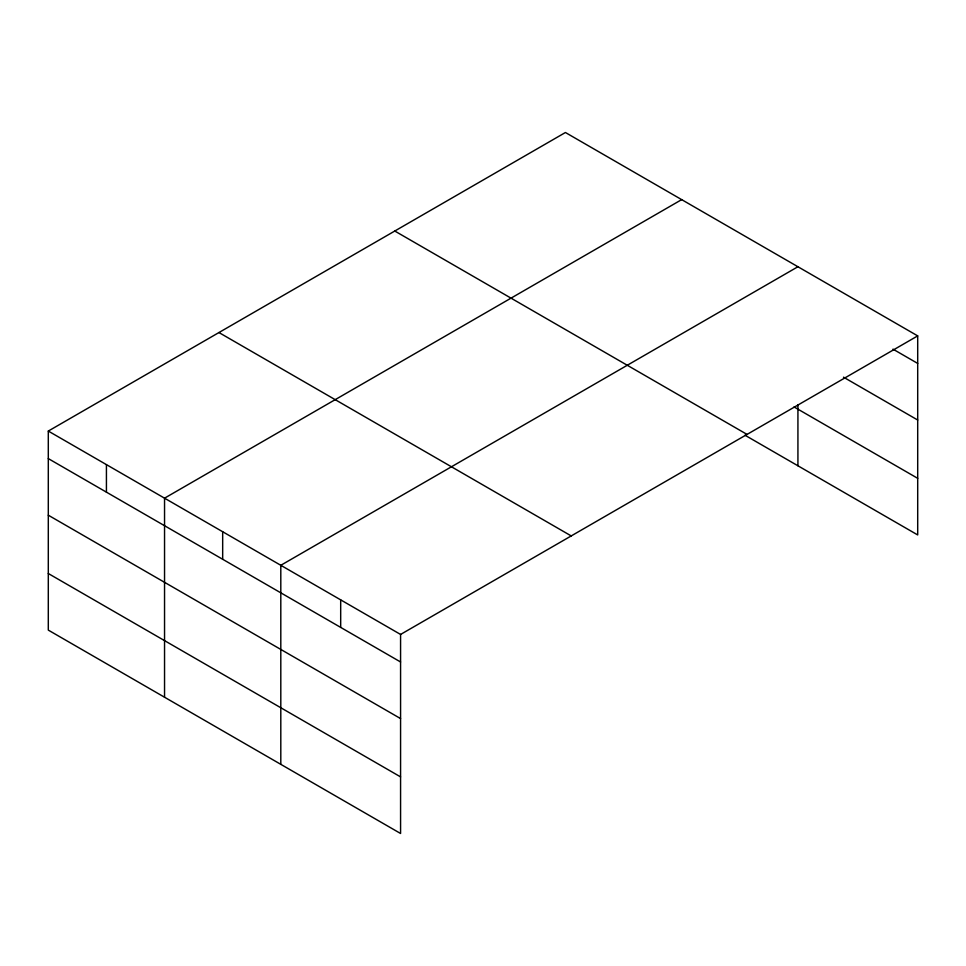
<?xml version="1.0" encoding="UTF-8"?>
<svg xmlns="http://www.w3.org/2000/svg" width="966" height="966" viewBox="0 0 966 966"><rect width="100%" height="100%" fill="white"/><g stroke="black" fill="none" stroke-linecap="round" stroke-linejoin="round"><path stroke-width="1.45" d="M48.3 431.065L400.576 634.445L400.576 833.489L48.3 630.11L48.3 431.065L565.424 132.511L917.7 335.89L917.7 534.935L744.967 435.207M681.682 199.624L164.546 498.178L164.546 697.223M797.928 266.737L280.804 565.303L280.804 764.347M400.576 634.445L917.7 335.89M892.97 349.137L917.7 363.421M843.499 377.175L917.7 420.017M794.052 406.94L917.7 478.327M394.78 231.031L747.044 434.41M218.956 332.546L571.22 535.925M48.3 458.596L400.576 661.976M48.3 515.204L400.576 718.583M48.3 573.514L400.576 776.893M797.928 404.694L797.928 465.781M340.684 599.874L340.684 627.405M222.675 531.747L222.675 559.278M106.429 464.622L106.429 492.153"/></g></svg>
